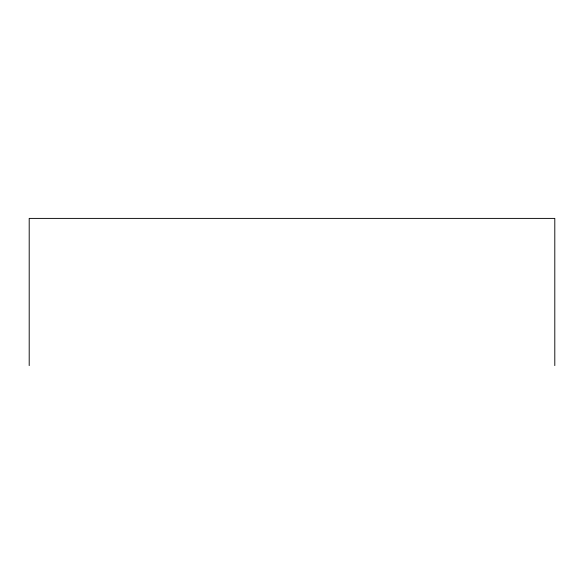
<?xml version="1.0" encoding="UTF-8"?>
<svg xmlns="http://www.w3.org/2000/svg" width="584" height="584" viewBox="0 0 584 584"><rect width="100%" height="100%" fill="white"/><g stroke="black" fill="none" stroke-linecap="round" stroke-linejoin="round"><path stroke-width="0.88" d="M554.8 365.599L554.8 218.401L29.2 218.401L29.2 365.599"/></g></svg>
